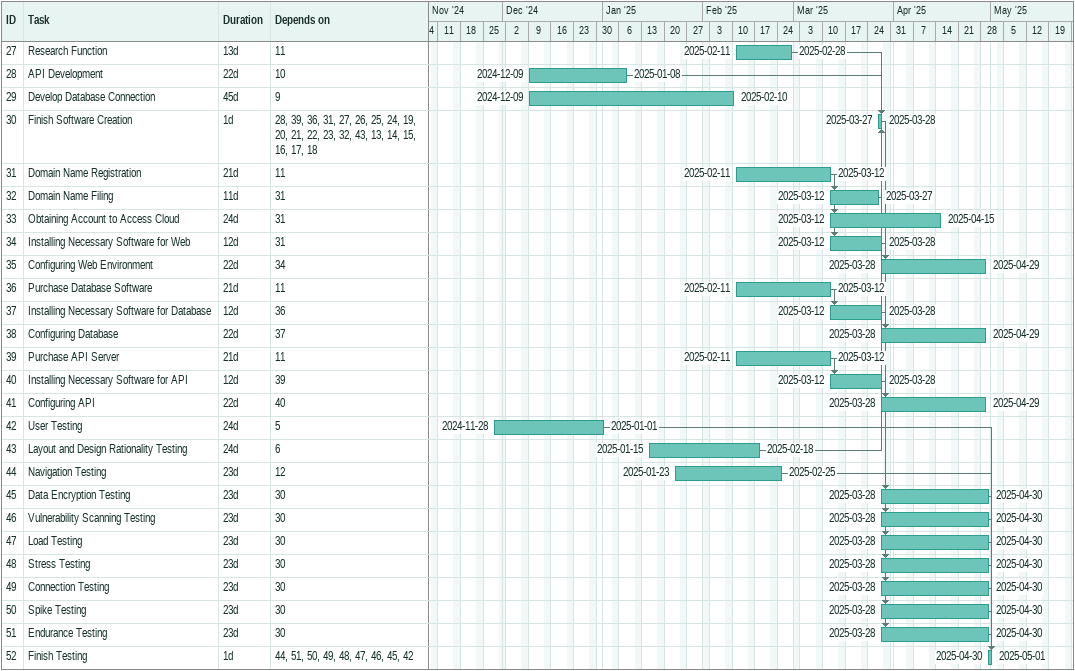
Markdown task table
| ID | Task | Duration | Start | Finish | Predecessors |
|---|---|---|---|---|---|
| 27 | Research Function | 13d | 2025-02-11 | 2025-02-28 | 11 |
| 28 | API Development | 22d | 2024-12-09 | 2025-01-08 | 10 |
| 29 | Develop Database Connection | 45d | 2024-12-09 | 2025-02-10 | 9 |
| 30 | Finish Software Creation | 1d | 2025-03-27 | 2025-03-28 | 28, 39, 36, 31, 27, 26, 25, 24, 19, 20, 21, 22, 23, 32, 43, 13, 14, 15, 16, 17, 18 |
| 31 | Domain Name Registration | 21d | 2025-02-11 | 2025-03-12 | 11 |
| 32 | Domain Name Filing | 11d | 2025-03-12 | 2025-03-27 | 31 |
| 33 | Obtaining Account to Access Cloud | 24d | 2025-03-12 | 2025-04-15 | 31 |
| 34 | Installing Necessary Software for Web | 12d | 2025-03-12 | 2025-03-28 | 31 |
| 35 | Configuring Web Environment | 22d | 2025-03-28 | 2025-04-29 | 34 |
| 36 | Purchase Database Software | 21d | 2025-02-11 | 2025-03-12 | 11 |
| 37 | Installing Necessary Software for Database | 12d | 2025-03-12 | 2025-03-28 | 36 |
| 38 | Configuring Database | 22d | 2025-03-28 | 2025-04-29 | 37 |
| 39 | Purchase API Server | 21d | 2025-02-11 | 2025-03-12 | 11 |
| 40 | Installing Necessary Software for API | 12d | 2025-03-12 | 2025-03-28 | 39 |
| 41 | Configuring API | 22d | 2025-03-28 | 2025-04-29 | 40 |
| 42 | User Testing | 24d | 2024-11-28 | 2025-01-01 | 5 |
| 43 | Layout and Design Rationality Testing | 24d | 2025-01-15 | 2025-02-18 | 6 |
| 44 | Navigation Testing | 23d | 2025-01-23 | 2025-02-25 | 12 |
| 45 | Data Encryption Testing | 23d | 2025-03-28 | 2025-04-30 | 30 |
| 46 | Vulnerability Scanning Testing | 23d | 2025-03-28 | 2025-04-30 | 30 |
| 47 | Load Testing | 23d | 2025-03-28 | 2025-04-30 | 30 |
| 48 | Stress Testing | 23d | 2025-03-28 | 2025-04-30 | 30 |
| 49 | Connection Testing | 23d | 2025-03-28 | 2025-04-30 | 30 |
| 50 | Spike Testing | 23d | 2025-03-28 | 2025-04-30 | 30 |
| 51 | Endurance Testing | 23d | 2025-03-28 | 2025-04-30 | 30 |
| 52 | Finish Testing | 1d | 2025-04-30 | 2025-05-01 | 44, 51, 50, 49, 48, 47, 46, 45, 42 |
